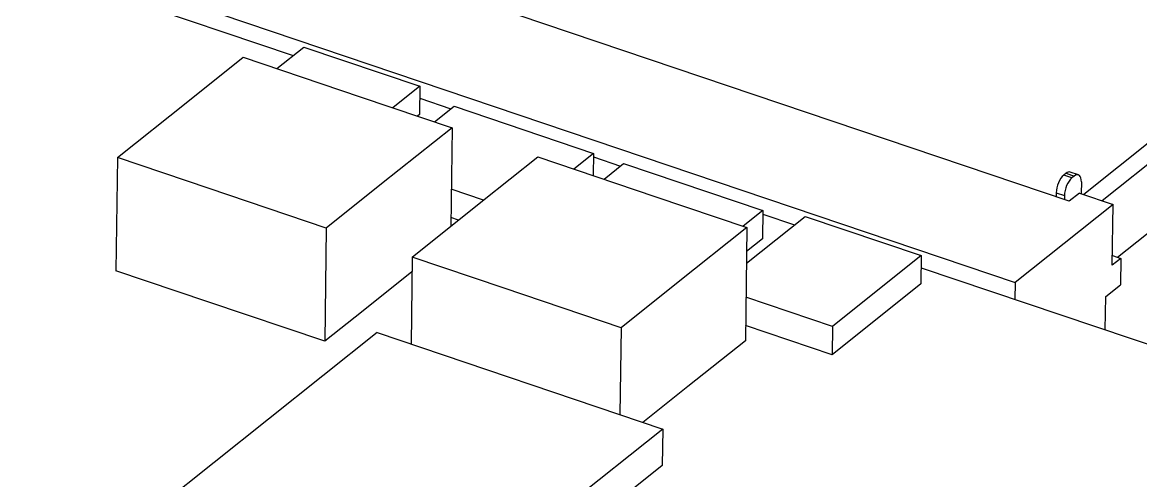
# Model space of a CAD drawing. Header units: millimetres. Extents: x 653 to 802, y 313 to 403.
# Drawn here: x 706.9 to 747.52, y 344.85 to 361.51 of the extents above; entities that cross this region are included whole.
import ezdxf

# ---------------------------------------------------------------- set-up
doc = ezdxf.new("R2010")
doc.units = ezdxf.units.MM

msp = doc.modelspace()

# ---------------------------------------------------------------- linework, layer by layer
for p, q in [((673.533, 374.911), (716.737, 360.303)), ((744.921, 355.008), (685.816, 374.993)), ((681.411, 372.87), (742.961, 352.059)), ((716.141, 359.827), (717.126, 360.612)), ((717.126, 360.612), (721.341, 359.186)), ((721.341, 359.186), (720.356, 358.401)), ((721.341, 359.186), (721.327, 358.157)), ((721.334, 358.749), (722.47, 358.365)), ((721.873, 357.888), (722.587, 358.457)), ((722.587, 358.457), (727.646, 356.747)), ((721.327, 358.157), (721.253, 358.098)), ((722.511, 357.673), (722.461, 354.093)), ((746.681, 352.972), (752.327, 357.471)), ((747.977, 357.263), (745.454, 355.252)), ((748.651, 357.035), (746.128, 355.024)), ((727.646, 356.747), (726.932, 356.178)), ((727.646, 356.747), (727.635, 355.94)), ((710.353, 356.597), (710.296, 352.482)), ((727.644, 356.615), (728.625, 356.284)), ((728.028, 355.807), (728.742, 356.376)), ((728.742, 356.376), (733.801, 354.666)), ((744.811, 356.021), (744.73, 355.956)), ((745.025, 355.857), (744.73, 355.956)), ((744.811, 356.021), (745.106, 355.921)), ((745.26, 355.966), (744.965, 356.066)), ((745.106, 355.921), (745.025, 355.857)), ((723.656, 355.045), (722.48, 355.443)), ((745.369, 355.706), (745.363, 355.283)), ((744.455, 355.314), (744.453, 355.167)), ((744.455, 355.314), (744.751, 355.214)), ((744.751, 355.214), (744.749, 355.067)), ((745.295, 355.306), (744.921, 355.008)), ((745.295, 355.306), (746.517, 354.893)), ((733.801, 354.666), (733.087, 354.097)), ((733.801, 354.666), (733.787, 353.637)), ((746.517, 354.893), (742.961, 352.059)), ((746.487, 352.681), (746.517, 354.893)), ((722.746, 354.319), (722.466, 354.414)), ((733.201, 352.751), (735.338, 354.454)), ((733.798, 354.535), (734.95, 354.145)), ((735.338, 354.454), (739.554, 353.029)), ((717.942, 354.032), (717.885, 349.916)), ((733.219, 354.052), (733.162, 349.937)), ((733.787, 353.637), (733.207, 353.174)), ((721.061, 352.977), (721.018, 349.815)), ((739.554, 353.029), (736.328, 350.458)), ((739.554, 353.029), (739.539, 352)), ((746.492, 353.036), (746.801, 352.931)), ((739.547, 352.591), (758.27, 346.26)), ((746.801, 352.931), (746.487, 352.681)), ((746.801, 352.931), (746.788, 351.971)), ((739.539, 352), (736.314, 349.429)), ((742.961, 352.059), (742.953, 351.439)), ((746.251, 351.542), (746.788, 351.971)), ((736.328, 350.458), (733.184, 351.521)), ((746.234, 350.33), (746.251, 351.542)), ((719.789, 350.231), (711.726, 343.805)), ((719.789, 350.231), (730.16, 346.724)), ((728.65, 350.411), (728.606, 347.25)), ((736.314, 349.429), (733.17, 350.492)), ((736.328, 350.458), (736.314, 349.429)), ((730.16, 346.724), (722.097, 340.299)), ((730.16, 346.724), (730.142, 345.399)), ((730.142, 345.399), (722.079, 338.973))]:
    msp.add_line(p, q)
for points in [[(710.353, 356.597), (712.912, 358.637), (714.922, 360.239)], [(714.922, 360.239), (719.172, 358.802), (722.511, 357.673)], [(722.511, 357.673), (719.952, 355.634), (717.942, 354.032)], [(717.942, 354.032), (713.692, 355.469), (710.353, 356.597)], [(721.061, 352.977), (723.62, 355.016), (725.63, 356.618)], [(725.63, 356.618), (729.88, 355.181), (733.219, 354.052)], [(733.219, 354.052), (730.66, 352.013), (728.65, 350.411)], [(728.65, 350.411), (724.4, 351.848), (721.061, 352.977)], [(717.885, 349.916), (713.635, 351.353), (710.296, 352.482)], [(721.054, 352.441), (719.279, 351.027), (717.885, 349.916)], [(733.162, 349.937), (731.076, 348.274), (729.438, 346.968)]]:
    msp.add_lwpolyline(points)
for centre, major_axis, start_param, end_param in [((744.724, 355.528), (-0.16, -0.474), 3.75785, 5.328645), ((745.019, 355.428), (0.16, 0.474), 0.616257, 2.187053), ((744.805, 355.592), (-0.16, -0.474), 3.141582, 3.75785), ((745.1, 355.492), (0.16, 0.474), 5.328646, 6.899443)]:
    msp.add_ellipse(centre, major_axis=major_axis, ratio=0.455861, start_param=start_param, end_param=end_param)

doc.saveas('drawing.dxf')
